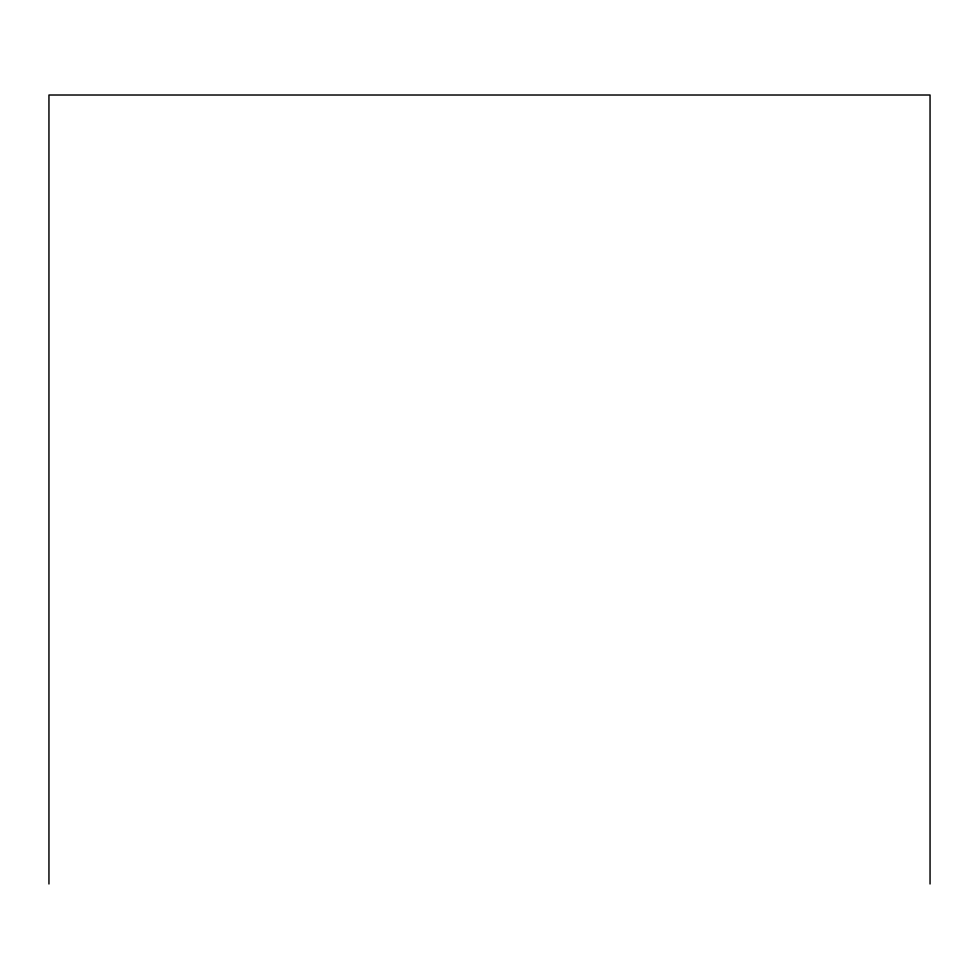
<?xml version="1.0" encoding="UTF-8"?>
<svg xmlns="http://www.w3.org/2000/svg" width="979" height="979" viewBox="0 0 979 979"><rect width="100%" height="100%" fill="white"/><g stroke="black" fill="none" stroke-linecap="round" stroke-linejoin="round"><path stroke-width="1.47" d="M930.05 883.988L930.05 95.012L48.95 95.012L48.95 883.988"/></g></svg>
